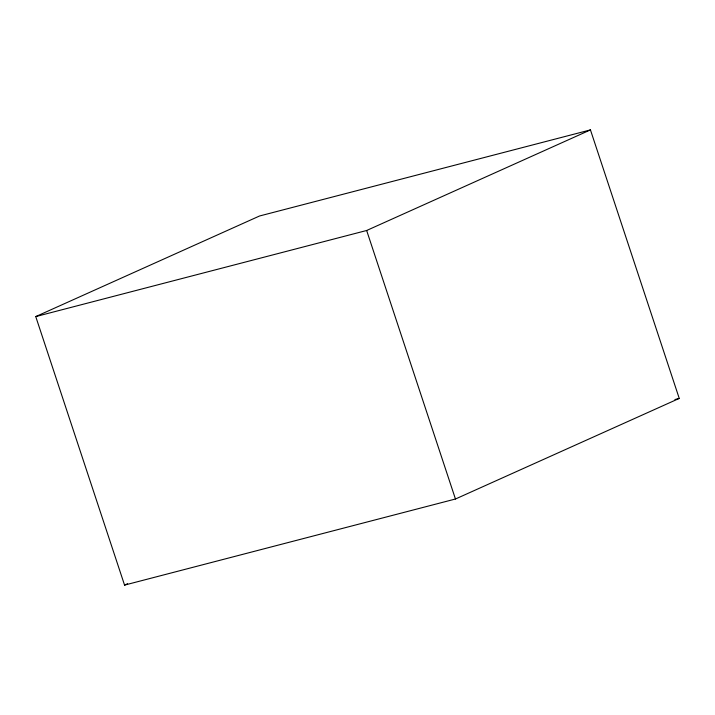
<?xml version="1.0" encoding="UTF-8"?>
<svg xmlns="http://www.w3.org/2000/svg" width="715" height="715" viewBox="0 0 715 715"><rect width="100%" height="100%" fill="white"/><g stroke="black" fill="none" stroke-linecap="round" stroke-linejoin="round"><path stroke-width="1.07" d="M35.75 316.584L259.545 215.993L590.447 129.898L679.25 398.416L455.455 499.007L124.553 585.102L35.75 316.584L366.652 230.489L590.447 129.898M124.553 585.102L127.61 583.726M674.942 399.542L679.25 398.416M366.652 230.489L455.455 499.007"/></g></svg>
